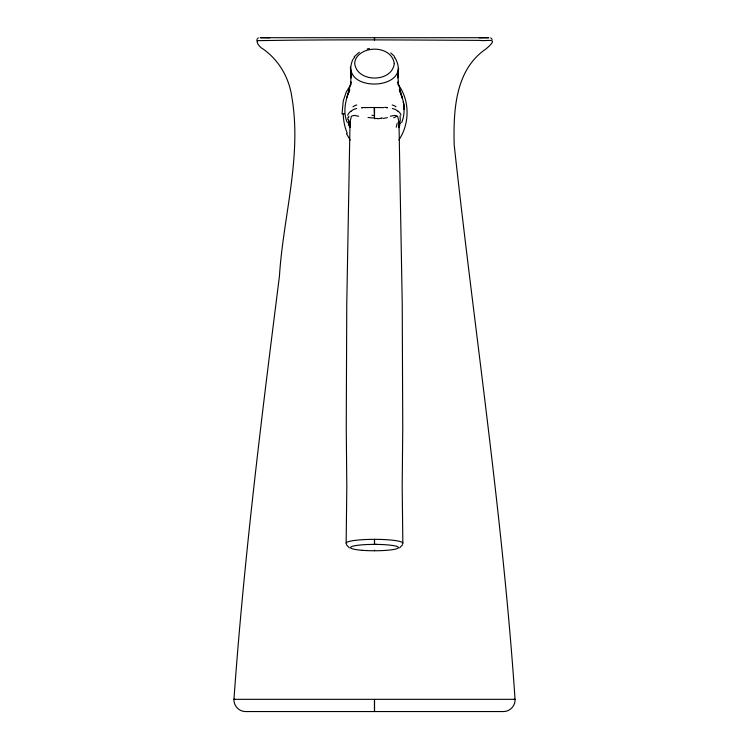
<?xml version="1.0" encoding="UTF-8"?>
<svg xmlns="http://www.w3.org/2000/svg" width="749" height="749" viewBox="0 0 749 749"><rect width="100%" height="100%" fill="white"/><g stroke="black" fill="none" stroke-linecap="round" stroke-linejoin="round"><path stroke-width="1.12" d="M374.5 38.246L374.5 37.459L374.5 40.006L374.5 38.433M374.5 550.674L374.5 550.15M377.412 118.482L374.5 118.576L374.528 107.51L383.685 107.622M374.5 699.725L374.425 711.55M358.659 116.264L354.343 115.402L351.936 115.983A10.514 4.897 71.3 0 0 351.337 116.591L350.036 121.759L346.768 303.785L346.253 427.791L346.815 486.906L346.15 543.128M374.5 539.355L374.472 544.373L376.794 544.392M350.036 121.759L350.148 124.615M395.191 58.225C414.188 91.294 337.434 93.522 352.91 59.405M398.964 122.892L398.945 123.37M350.607 85.18L350.991 76.37L350.392 67.12M398.009 76.37L398.543 68.402L397.897 77.924L398.009 76.37L398.393 85.18M348.65 117.462L348.809 116.179M256.823 40.689C331.03 39.332 405.424 39.987 479.688 40.38C487.711 41.607 500.36 36.71 485.895 49.013C454.989 69.938 453.36 111.067 454.175 144.735C474.286 329.588 502.495 513.674 515.05 699.332C515.415 705.717 510.125 711.428 503.74 711.55L245.269 711.55C238.875 711.428 233.585 705.717 233.95 699.332C244.034 557.799 261.635 416.978 279.433 276.25C283.131 216.723 302.128 156.738 291.81 96.893C289.086 77.746 278.984 60.192 263.105 49.013C260.399 47.908 256.111 42.833 257.281 40.764M350.71 83.551L351.047 81.931C348.06 95.132 341.31 109.036 347.283 122.527M400.294 123.641L400.472 123.051M401.707 122.527C406.042 111.826 403.992 99.945 399.236 89.758M399.919 124.802L399.498 125.954M346.628 98.194L349.746 89.758L348.219 93.784M398.777 126.328L400.256 120.673L400.097 115.739M399.329 126.394L398.777 127.695M256.879 39.435L258.265 37.825M402.569 544.738L399.62 547.912M398.945 139.876C409.834 123.688 409.993 100.113 398.047 84.468M350.925 84.497L346.253 91.996L343.248 100.9L342.04 113.942L344.306 113.876M353.444 58.684L354.651 57.299M354.174 56.774L359.314 52.224M350.972 111.339L353.378 109.551L356.664 108.455M390.341 116.264L394.667 115.393L397.064 115.955A10.542 4.887 -71.3 0 1 397.663 116.563L398.964 121.722L402.232 303.785L402.747 427.791L402.185 486.906L402.85 543.128M367.188 48.985L369.407 48.526M382.364 117.949L380.988 118.136M361.514 107.819L362.722 107.744M364.651 107.65L368.059 107.556A17.779 1.114 0.3 0 1 374.126 107.51L374.5 117.144M234.821 699.294L233.978 699.323L515.05 699.332L514.179 699.294M479.257 37.825L488.835 37.712L260.175 37.703L269.743 37.825M386.278 107.744L387.486 107.819M392.336 108.455L395.612 109.551L398.019 111.32M349.38 547.912L346.431 544.748M490.745 37.834L492.13 39.454M390.744 52.917L394.414 56.315M394.236 57.177L394.892 57.87M350.186 140.054L346.45 133.631M399.629 90.816L402.344 98.203L397.944 81.922L398.281 83.542M374.575 711.55L374.5 700.924M348.725 120.58L348.65 119.784M350.991 76.37L351.094 77.915L350.495 68.721M374.528 544.373L374.5 540.254M349.886 127.47A35.493 33.536 -89.8 0 1 348.332 123.117M347.236 133.219A48.236 43.479 -88 0 1 343.248 113.988M350.485 127.18A40.306 31.486 26.3 0 1 350.373 126.562M350.214 126.553A35.578 27.451 28.5 0 1 349.97 124.596M374.397 115.749A25.663 1.442 11.2 0 1 371.953 115.243M374.519 117.968A18.781 5.683 1.1 0 1 368.031 117.49M398.103 111.208A25.522 13.754 -50.4 0 1 400.968 114.981M392.223 105A29.698 11.272 -18.8 0 1 396.024 106.826M384.658 107.36A24.492 3.399 -2.6 0 1 387.364 107.51M381.222 118.333A19.68 6.554 -0.6 0 1 377.524 118.707M387.392 117.602A23.884 6.432 -2 0 1 383.319 118.426M396.717 116.273A27.198 5.561 -4.2 0 1 393.712 117.733M398.271 122.012A27.348 17.639 -51.1 0 1 398.225 123.164M397.017 123.604A38.742 28.612 -36.3 0 1 396.221 127.208M346.703 543.877A28.312 3.792 0 0 1 374.126 539.346A28.312 3.792 0 0 1 402.4 543.783M349.568 126.422A42.768 30.831 2.4 0 1 348.613 122.387M348.819 122.368A37.871 26.028 12.5 0 1 348.566 120.561M347.789 119.559A31.701 20.635 24.8 0 1 348.06 117.256M347.667 115.243A25.841 14.259 47.8 0 1 350.916 111.264M352.948 106.807A29.754 11.338 18.9 0 1 356.739 104.963M362.142 107.613A24.801 3.436 2.6 0 1 364.117 107.51M394.264 63.656C391.999 82.877 357.048 82.793 354.736 63.609A22.947 15.392 0 0 1 357.292 56.493C366.86 44.828 391.97 46.99 394.264 63.656M404.235 109.523L403.421 101.761L404.235 109.523M362.104 550.3A23.977 3.193 0 0 0 398.449 547.631A23.977 3.193 0 0 0 362.9 544.776A23.977 3.193 0 0 0 362.104 550.3"/></g></svg>
